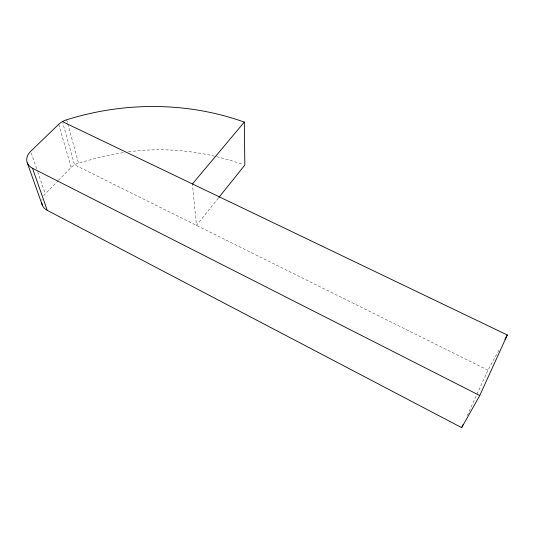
<?xml version="1.0" encoding="UTF-8"?>
<svg xmlns="http://www.w3.org/2000/svg" width="534" height="534" viewBox="0 0 534 534"><rect width="100%" height="100%" fill="white"/><g stroke="black" fill="none" stroke-linecap="round" stroke-linejoin="round"><path stroke-width="0.4" stroke-dasharray="2.67 2" d="M467.203 415.545L476.548 395.133M476.889 394.379L487.963 370.189L499.41 349.349M218.319 198.134L196.472 225.375L192.407 183.943M43.681 195.858A15.646 11.635 -14.5 0 1 45.283 193.915L57.919 180.986M58.493 180.399L71.129 167.462A15.119 11.114 -11.9 0 1 78.511 163.057L102.521 156.502L124.409 152.397M128.48 151.836C157.543 147.905 187.287 149.68 215.796 156.455M216.584 156.636L228.986 159.906L243.344 164.539M487.963 370.189L74.56 164.806L62.812 123.027M31.219 152.951L37.44 171.067M37.714 171.855L45.283 193.915M58.707 124.302L71.129 167.462M66.65 119.803L67.531 123.007M67.751 123.808L78.511 163.057M41.785 200.477A15.646 11.635 -14.5 0 1 42.053 199.262"/><path stroke-width="0.8" d="M41.732 202.92A15.646 11.635 -14.5 0 0 47.239 210.356L461.67 427.634L479.746 395.547L507.3 334.985L62.405 121.585M461.67 427.634L463.051 424.61M504.93 339.297L507.3 334.985M218.84 197.487L244.839 165.066L244.305 122.106C187.367 101.707 124.175 101.694 66.65 119.803A16.167 11.374 -10.8 0 0 58.707 124.302L30.678 151.369A16.768 11.948 -13.3 0 0 32.534 168.27L47.239 210.356M192.407 183.943L244.305 122.106M32.534 168.27L479.746 395.547M27.354 163.01L42.333 205.25"/></g></svg>
